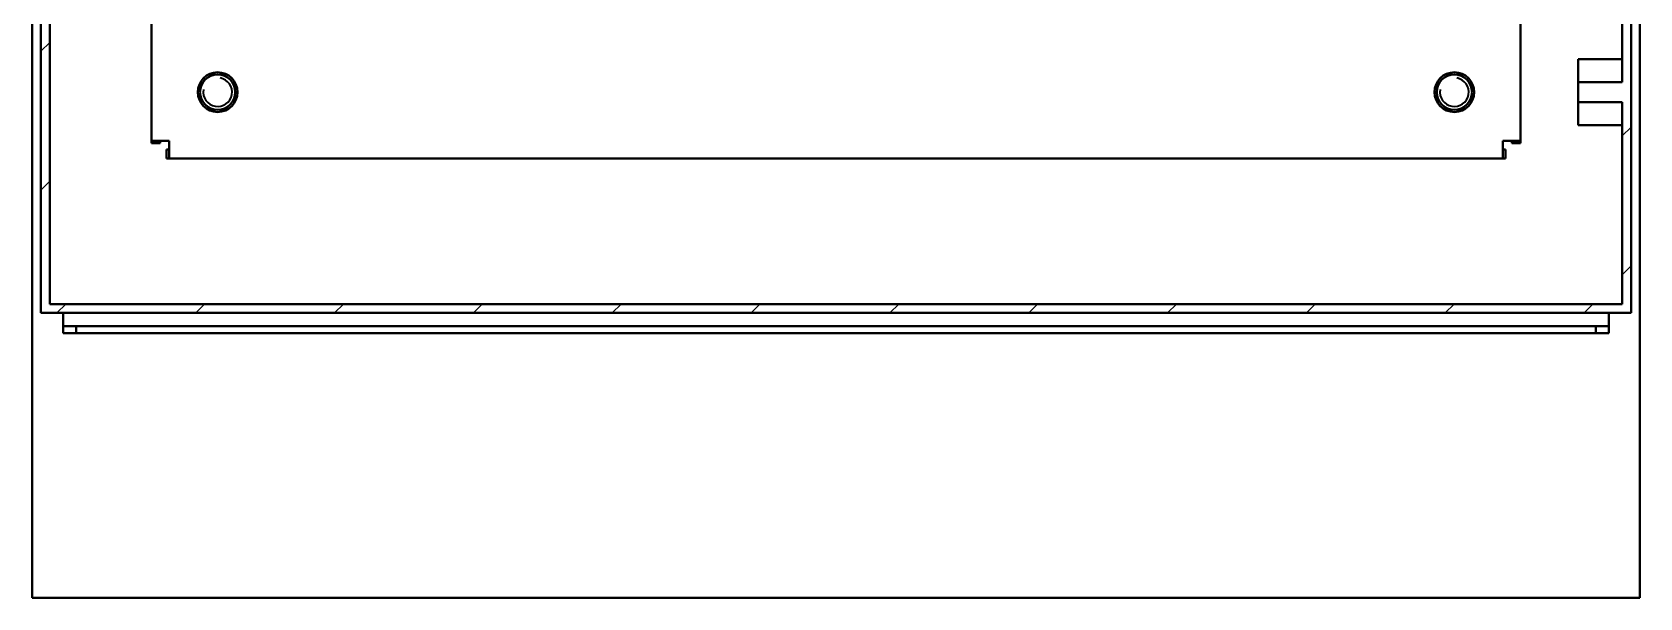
# Model space of a CAD drawing. Header units: millimetres. Extents: x 0 to 5887, y 0 to 4158.
# Drawn here: x 836.3 to 1200.3, y 2600.4 to 2728.5 of the extents above; entities that cross this region are included whole.
import ezdxf

# ---------------------------------------------------------------- set-up
doc = ezdxf.new("R2010")
doc.units = ezdxf.units.MM
doc.header["$LTSCALE"] = 7
for name, color, linetype, lineweight in [('가시적인 것(ISO)', 3, 'Continuous', 40), ('가시적인 좁은 것(ISO)', 3, 'Continuous', 35), ('해치(ISO)', 7, 'Continuous', 18)]:
    doc.layers.add(name, color=color, linetype=linetype, lineweight=lineweight)

msp = doc.modelspace()

# ---------------------------------------------------------------- hatches: boundary and pattern name
at = {"layer": '해치(ISO)'}
h = msp.add_hatch(dxfattribs=at)
h.set_pattern_fill('ANSI31', color=256, scale=177.8, style=0)
h.set_pattern_definition([(45, (0, 0), (-15.71545, 15.71545), [])])
h.paths.add_polyline_path([(838.2836, 3524.8923), (838.2836, 2664.8923), (1198.2836, 2664.8923), (1198.2836, 3524.8923)])
h.paths.add_polyline_path([(1186.2836, 2712.6479), (1196.2836, 2712.6479), (1196.2836, 2666.8923), (840.2836, 2666.8923), (840.2836, 3522.8923), (1196.2836, 3522.8923), (1196.2836, 2717.1367), (1186.2836, 2717.1367)], flags=0)

# ---------------------------------------------------------------- linework, layer by layer
at = {"layer": '가시적인 것(ISO)'}
for p, q in [((836.2836, 2600.3942), (836.2836, 3556.0923)), ((1200.2836, 2600.3942), (1200.2836, 3556.0923)), ((838.2836, 3524.8923), (838.2836, 2664.8923)), ((1198.2836, 2664.8923), (1198.2836, 3524.8923)), ((840.2836, 2666.8923), (840.2836, 3522.8923)), ((1196.2836, 3522.8923), (1196.2836, 2717.1367)), ((863.2836, 2703.8923), (863.2836, 3385.8923)), ((1173.2836, 3112.3923), (1173.2836, 2703.8923)), ((1186.2836, 2722.3923), (1186.2836, 2717.1367)), ((1196.2836, 2722.3923), (1186.2836, 2722.3923)), ((1196.2836, 2717.1367), (1186.2836, 2717.1367)), ((1186.2836, 2717.1367), (1186.2836, 2712.6479)), ((1186.2836, 2712.6479), (1196.2836, 2712.6479)), ((1186.2836, 2712.6479), (1186.2836, 2707.3923)), ((1196.2836, 2712.6479), (1196.2836, 2666.8923)), ((1196.2836, 2707.3923), (1186.2836, 2707.3923)), ((863.2836, 2703.8923), (867.2836, 2703.8923)), ((863.2836, 2703.8923), (863.2836, 2703.3065)), ((865.2836, 2703.3065), (863.2836, 2703.3065)), ((865.2836, 2703.8923), (865.2836, 2703.3065)), ((867.2836, 2701.8923), (866.6978, 2701.8923)), ((866.6978, 2701.8923), (866.6978, 2699.8923)), ((867.2836, 2703.8923), (867.2836, 2699.8923)), ((1169.2836, 2703.8923), (1173.2836, 2703.8923)), ((1169.2836, 2699.8923), (1169.2836, 2703.8923)), ((1169.2836, 2701.8923), (1169.8694, 2701.8923)), ((1169.8694, 2701.8923), (1169.8694, 2699.8923)), ((1171.2836, 2703.8923), (1171.2836, 2703.3065)), ((1171.2836, 2703.3065), (1173.2836, 2703.3065)), ((1173.2836, 2703.3065), (1173.2836, 2703.8923)), ((866.6978, 2699.8923), (867.2836, 2699.8923)), ((1169.2836, 2699.8923), (867.2836, 2699.8923)), ((1169.2836, 2699.8923), (1169.8694, 2699.8923)), ((838.2836, 2664.8923), (1198.2836, 2664.8923)), ((1196.2836, 2666.8923), (840.2836, 2666.8923)), ((843.2836, 2661.8923), (843.2836, 2664.8923)), ((1193.2836, 2661.8923), (1193.2836, 2664.8923)), ((843.2836, 2661.8923), (1193.2836, 2661.8923)), ((843.2836, 2661.8923), (843.2836, 2660.2923)), ((846.2836, 2660.2923), (846.2836, 2661.8923)), ((1190.2836, 2661.8923), (846.2836, 2661.8923)), ((1190.2836, 2661.8923), (1190.2836, 2660.2923)), ((1193.2836, 2660.2923), (1193.2836, 2661.8923)), ((843.2836, 2660.2923), (846.2836, 2660.2923)), ((846.2836, 2660.2923), (1190.2836, 2660.2923)), ((1190.2836, 2660.2923), (1193.2836, 2660.2923)), ((1200.2836, 2600.3942), (836.2836, 2600.3942))]:
    msp.add_line(p, q, dxfattribs=at)
for centre, radius in [((878.2836, 2714.8923), 4.5), ((1158.2836, 2714.8923), 4.5), ((878.2836, 2714.8923), 4), ((1158.2836, 2714.8923), 4)]:
    msp.add_circle(centre, radius, dxfattribs=at)
at = {"layer": '가시적인 좁은 것(ISO)'}
for centre in [(878.2836, 2714.8923), (1158.2836, 2714.8923)]:
    msp.add_arc(centre, 3.256, 170, 80, dxfattribs=at)

doc.saveas('drawing.dxf')
